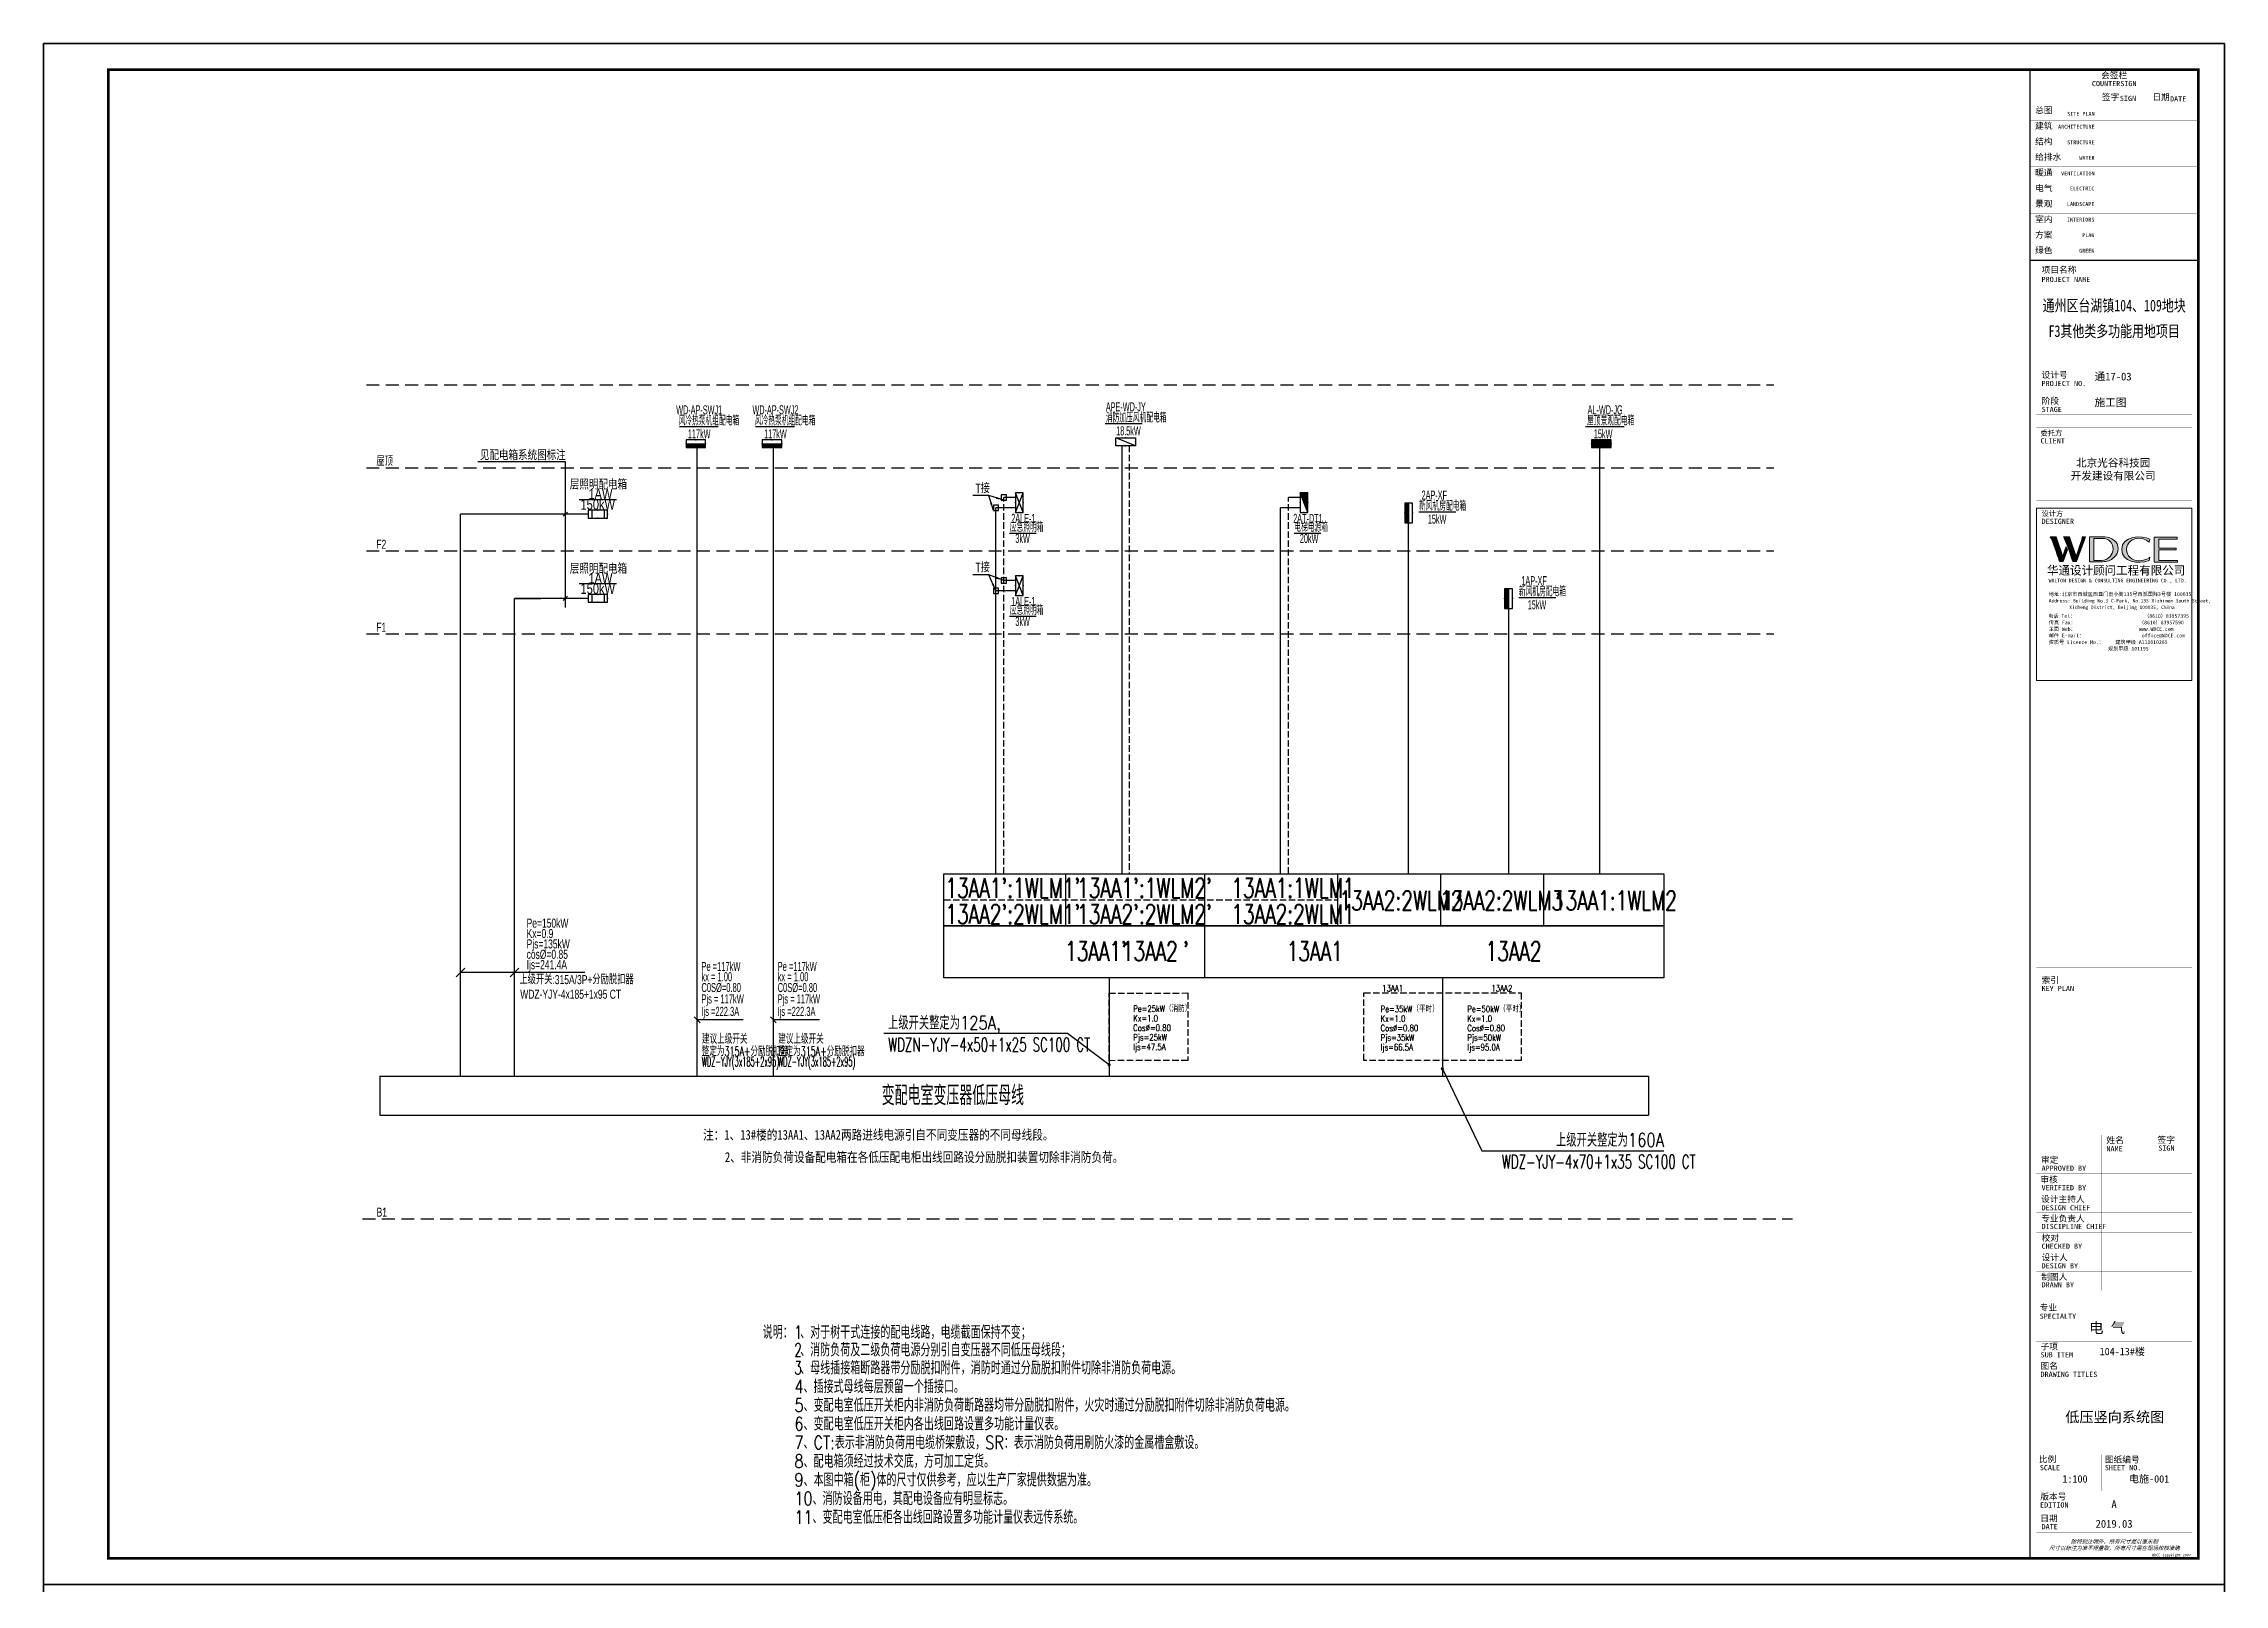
# Model space of a CAD drawing. Extents: x -179932 to 111184, y 127561 to 305761.
# Drawn here: x 27084 to 111184, y 246361 to 305761 of the extents above; entities that cross this region are included whole.
import ezdxf
from ezdxf.enums import TextEntityAlignment as Align

# ---------------------------------------------------------------- set-up
doc = ezdxf.new("R2010")
doc.units = 0
doc.header["$LTSCALE"] = 1000
doc.linetypes.add('20-HIDDEN', pattern=[0.75, 0.5, -0.25])
doc.linetypes.add('DASH', pattern=[0.35, 0.25, -0.1])
doc.layers.get('0').update_dxf_attribs({"linetype": 'CONTINUOUS'})
doc.layers.get('Defpoints').update_dxf_attribs({"linetype": 'CONTINUOUS'})
for name, color, linetype in [('DIM-箱柜', 3, 'CONTINUOUS'), ('EL-1', 4, 'DASH'), ('EL-SYSTEM', 4, 'CONTINUOUS'), ('EL-TEXT', 3, 'CONTINUOUS'), ('ELEC-text', 7, 'CONTINUOUS'), ('EQUIP', 3, 'CONTINUOUS'), ('EQUIP-箱柜', 3, 'CONTINUOUS'), ('SIG_TEXT', 7, 'CONTINUOUS'), ('TEL_LEAD', 3, 'CONTINUOUS'), ('TEL_TEXT', 3, 'CONTINUOUS'), ('TEL_TITLE', 7, 'CONTINUOUS'), ('WIRE-动力', 50, 'CONTINUOUS'), ('WIRE-照明', 1, 'CONTINUOUS'), ('内审意见修改', 2, 'CONTINUOUS'), ('字', 7, 'CONTINUOUS')]:
    doc.layers.add(name, color=color, linetype=linetype)
doc.layers.add('内审要求修改2.10', color=6, linetype='CONTINUOUS', plot=False)
doc.layers.get('内审要求修改2.10').off()
doc.styles.add('_COMPLEX', font='ros.shx', dxfattribs={"width": 0.6, "bigfont": 'jd.shx'})
doc.styles.add('_HZTXT', font='ROS', dxfattribs={"width": 0.8, "bigfont": 'JD'})
doc.styles.add('_TCH_LABEL', font='COMPLEX', dxfattribs={"bigfont": 'GBCBIG'})
doc.styles.add('_TEL_DIM', font='ROMANS2', dxfattribs={"width": 0.8, "height": 3.5, "bigfont": 'HZDF2'})
doc.styles.add('B', font='ros.shx', dxfattribs={"width": 0.8, "bigfont": 'jd.shx'})
doc.styles.add('EL-STANDARD', font='ROMANS2', dxfattribs={"width": 0.9, "bigfont": 'HZDF2'})
doc.styles.add('JD', font='ros.shx', dxfattribs={"width": 0.8, "height": 600, "bigfont": 'hztxt.shx'})
doc.styles.add('华文细黑', font='STXIHEI.TTF')
doc.styles.add('图签信息$0$hwxh', font='STXIHEI.TTF')
doc.styles.add('图签信息$0$华文细黑', font='STXIHEI.TTF', dxfattribs={"height": 10})
doc.styles.add('黑体', font='simhei.ttf', dxfattribs={"width": 0.8})

# ---------------------------------------------------------------- blocks, each defined once
blk = doc.blocks.new('SADF AGF AERG AER GER')
at = {"layer": 'DIM-箱柜'}
blk.add_lwpolyline([(-462150, -1228514), (-378050, -1228514), (-378050, -1287914), (-462150, -1287914)], close=True, dxfattribs=at)
blk = doc.blocks.new('A$C6873132B')
at = {"layer": 'DIM-箱柜'}
blk.add_blockref('SADF AGF AERG AER GER', (378050, 1287914), dxfattribs=at)
blk = doc.blocks.new('*X6')
at = {"color": 0}
for p, q in [((-250, 33), (-83, 200)), ((-250, 68), (-118, 200)), ((-250, 104), (-154, 200)), ((-250, 139), (-189, 200)), ((-250, 174), (-224, 200)), ((-247, 0), (-47, 200)), ((-212, 0), (-12, 200)), ((-177, 0), (23, 200)), ((-141, 0), (59, 200)), ((-106, 0), (94, 200)), ((-71, 0), (129, 200)), ((-35, 0), (165, 200)), ((0, 0), (200, 200)), ((35, 0), (235, 200)), ((71, 0), (250, 179)), ((106, 0), (250, 144)), ((141, 0), (250, 109)), ((177, 0), (250, 73)), ((212, 0), (250, 38)), ((247, 0), (250, 3))]:
    blk.add_line(p, q, dxfattribs=at)
blk = doc.blocks.new('$equip$00001421')
for p, q in [((0.75, 0.6), (-0.75, 0.6)), ((-0.75, 0.6), (-0.75, 0)), ((-0.75, 0), (0.75, 0)), ((0.75, 0), (0.75, 0.6))]:
    blk.add_line(p, q)
at = {"const_width": 0.6}
blk.add_lwpolyline([(-0.75, 0.3), (0.75, 0.3)], dxfattribs=at)
for p in [(-0.75, 0.3), (0, 0.6), (0, 0), (0.75, 0.3)]:
    blk.add_point(p)
at = {"xscale": 0.00300000000061118, "yscale": 0.00300000000061118, "zscale": 0.00300000000061118}
blk.add_blockref('*X6', (0, 0), dxfattribs=at)
at = {"style": '_TCH_LABEL', "flags": 9}
blk.add_attdef('A', (0, 0), '', height=0.00002, dxfattribs=at)
blk = doc.blocks.new('*X4')
at = {"color": 0}
for p, q in [((-250, 33), (-183, 100)), ((-250, 68), (-218, 100)), ((-247, 0), (-147, 100)), ((-212, 0), (-112, 100)), ((-177, 0), (-77, 100)), ((-141, 0), (-41, 100)), ((-106, 0), (-6, 100)), ((-71, 0), (29, 100)), ((-35, 0), (65, 100)), ((0, 0), (100, 100)), ((35, 0), (135, 100)), ((71, 0), (171, 100)), ((106, 0), (206, 100)), ((141, 0), (241, 100)), ((177, 0), (250, 73)), ((212, 0), (250, 38)), ((247, 0), (250, 3))]:
    blk.add_line(p, q, dxfattribs=at)
blk = doc.blocks.new('$equip$00001414')
for p, q in [((0.75, 0.6), (-0.75, 0.6)), ((-0.75, 0.6), (-0.75, 0)), ((-0.75, 0.3), (0.75, 0.3)), ((-0.75, 0), (0.75, 0)), ((0.75, 0), (0.75, 0.6))]:
    blk.add_line(p, q)
at = {"const_width": 0.3}
blk.add_lwpolyline([(-0.75, 0.15), (0.75, 0.15)], dxfattribs=at)
for p in [(-0.75, 0.3), (0, 0.6), (0, 0), (0.75, 0.3)]:
    blk.add_point(p)
at = {"xscale": 0.00300000000061118, "yscale": 0.00300000000061118, "zscale": 0.00300000000061118}
blk.add_blockref('*X4', (0, 0), dxfattribs=at)
at = {"style": '_TCH_LABEL', "flags": 9}
blk.add_attdef('A', (0, 0), '', height=0.00002, dxfattribs=at)
blk = doc.blocks.new('$equip$00001416')
for p, q in [((0.75, 0.6), (-0.75, 0.6)), ((-0.75, 0), (0.75, 0.6)), ((-0.75, 0.6), (-0.75, 0)), ((-0.75, 0), (0.75, 0)), ((0.75, 0), (0.75, 0.6))]:
    blk.add_line(p, q)
for p in [(-0.75, 0.3), (0, 0.6), (0, 0), (0.75, 0.3)]:
    blk.add_point(p)
at = {"style": '_TCH_LABEL', "flags": 9}
blk.add_attdef('A', (0, 0), '', height=0.00002, dxfattribs=at)
blk = doc.blocks.new('$equip$00001424')
for p, q in [((-0.75, 0), (0.75, 0.6)), ((-0.75, 0.6), (0.75, 0)), ((0.75, 0.6), (-0.75, 0.6)), ((-0.75, 0.6), (-0.75, 0)), ((-0.75, 0), (0.75, 0)), ((0.75, 0), (0.75, 0.6))]:
    blk.add_line(p, q)
for p in [(-0.75, 0.3), (0, 0.6), (0, 0), (0.75, 0.3)]:
    blk.add_point(p)
at = {"style": '_TCH_LABEL', "flags": 9}
blk.add_attdef('A', (0, 0), '', height=0.00002, dxfattribs=at)
blk = doc.blocks.new('$equip$00001428')
for p, q in [((0.75, 0.6), (-0.75, 0.6)), ((-0.75, 0.6), (-0.75, 0)), ((-0.75, 0), (0.75, 0)), ((-0.47, 0.6), (-0.47, 0)), ((0.47, 0.6), (0.47, 0)), ((0.75, 0), (0.75, 0.6))]:
    blk.add_line(p, q)
for p in [(-0.75, 0.3), (0, 0.6), (0, 0), (0.75, 0.3)]:
    blk.add_point(p)
at = {"style": '_TCH_LABEL', "flags": 9}
blk.add_attdef('A', (0, 0), '', height=0.00002, dxfattribs=at)
blk = doc.blocks.new('*X63')
at = {"color": 0}
for p, q in [((-247, 0), (-246, 2)), ((-212, 0), (-187, 25)), ((-177, 0), (-128, 49)), ((-141, 0), (-69, 72)), ((-106, 0), (-10, 96)), ((-71, 0), (49, 120)), ((-35, 0), (108, 143)), ((0, 0), (167, 167)), ((35, 0), (226, 190)), ((71, 0), (250, 179)), ((106, 0), (250, 144)), ((141, 0), (250, 109)), ((177, 0), (250, 73)), ((212, 0), (250, 38)), ((247, 0), (250, 3))]:
    blk.add_line(p, q, dxfattribs=at)
blk = doc.blocks.new('$equip$00001425')
for p, q in [((-0.75, 0), (0.75, 0.6)), ((0.75, 0.6), (-0.75, 0.6)), ((-0.75, 0.6), (-0.75, 0)), ((-0.75, 0), (0.75, 0)), ((0.75, 0), (0.75, 0.6))]:
    blk.add_line(p, q)
for p in [(-0.75, 0.3), (0, 0.6), (0, 0), (0.75, 0.3)]:
    blk.add_point(p)
blk.add_solid([(-0.75, 0), (0.75, 0), (0.75, 0.6)])
at = {"xscale": 0.00300000000061118, "yscale": 0.00300000000061118, "zscale": 0.00300000000061118}
blk.add_blockref('*X63', (0, 0), dxfattribs=at)
at = {"style": '_TCH_LABEL', "flags": 9}
blk.add_attdef('A', (0, 0), '', height=0.00002, dxfattribs=at)
blk = doc.blocks.new('图签信息$0$WDCE Copyright200X')
at = {"const_width": 0.016}
blk.add_lwpolyline([(-10.6, 1.26, 1), (-11.4, 1.26, 1)], format="xyb", close=True, dxfattribs=at)
at = {"style": '图签信息$0$华文细黑'}
for s, p in [('WDCE ', (-11.46, 0.5)), ('     Copyright ', (-3.51, 0.5))]:
    blk.add_text(s, height=1, dxfattribs=at).set_placement(p, align=Align.BOTTOM_RIGHT)
blk.add_text('c', height=0.6, dxfattribs=at).set_placement((-11.04, 1.35), align=Align.MIDDLE_CENTER)
blk.add_attdef('200X', text='', height=1, dxfattribs=at).set_placement((-0.45, 0.5), align=Align.BOTTOM_RIGHT)
blk = doc.blocks.new('图签信息$0$logo2')
h = blk.add_hatch(color=7)
h.paths.add_polyline_path([(19.02, -7.36), (15.84, -7.36), (15.84, -3.97), (18.97, -3.97), (18.97, -4.24), (16.46, -4.24), (16.46, -5.45), (18.81, -5.45), (18.81, -5.69), (16.47, -5.69), (16.47, -7.12), (19.02, -7.12)])
edge = h.paths.add_edge_path()
edge.add_spline(control_points=[(15.26, -4.21), (15.26, -4.21), (15.13, -4.65), (15.13, -4.65), (15.13, -4.65), (14.62, -4.1), (13.73, -4.1), (13.04, -4.1), (12.07, -4.54), (12.08, -5.62), (12.08, -6.49), (12.77, -7.16), (13.73, -7.17), (14.66, -7.17), (15.23, -6.68), (15.23, -6.68), (15.23, -6.68), (15.16, -7.11), (15.16, -7.11), (13.63, -7.7), (11.42, -7.29), (11.41, -5.64), (11.4, -3.72), (14.16, -3.66), (15.26, -4.21)], knot_values=[0, 0, 0, 0, 1, 1, 1, 2, 2, 2, 3, 3, 3, 4, 4, 4, 5, 5, 5, 6, 6, 6, 7, 7, 7, 8, 8, 8, 8], degree=3, periodic=0)
edge = h.paths.add_edge_path(flags=16)
edge.add_spline(control_points=[(10.23, -5.57), (10.23, -5.16), (10.12, -4.83), (9.9, -4.58), (9.63, -4.27), (9.23, -4.12), (8.69, -4.12), (8.69, -4.12), (7.64, -4.12), (7.64, -4.12), (7.64, -4.12), (7.64, -7.1), (7.64, -7.1), (7.64, -7.1), (8.66, -7.1), (8.66, -7.1), (9.13, -7.1), (9.52, -6.93), (9.82, -6.6), (10.09, -6.31), (10.23, -5.96), (10.23, -5.57)], knot_values=[0, 0, 0, 0, 1, 1, 1, 2, 2, 2, 3, 3, 3, 4, 4, 4, 5, 5, 5, 6, 6, 6, 7, 7, 7, 7], degree=3, periodic=0)
edge = h.paths.add_edge_path()
edge.add_spline(control_points=[(10.92, -5.51), (10.92, -5.96), (10.72, -6.37), (10.34, -6.72), (9.92, -7.1), (9.41, -7.29), (8.82, -7.29), (8.82, -7.29), (7.03, -7.29), (7.03, -7.29), (7.03, -7.29), (7.03, -3.92), (7.03, -3.92), (7.03, -3.92), (9.1, -3.92), (9.1, -3.92), (9.59, -3.92), (10.01, -4.06), (10.36, -4.34), (10.73, -4.64), (10.92, -5.03), (10.92, -5.51)], knot_values=[0, 0, 0, 0, 1, 1, 1, 2, 2, 2, 3, 3, 3, 4, 4, 4, 5, 5, 5, 6, 6, 6, 7, 7, 7, 7], degree=3, periodic=0)
at = {"lineweight": 0}
blk.add_lwpolyline([(19.02, -7.36), (15.84, -7.36), (15.84, -3.97), (18.97, -3.97), (18.97, -4.24), (16.46, -4.24), (16.46, -5.45), (18.81, -5.45), (18.81, -5.69), (16.47, -5.69), (16.47, -7.12), (19.02, -7.12), (19.02, -7.36)], dxfattribs=at)
for points, knots in [([(10.92, -5.51), (10.92, -5.96), (10.72, -6.37), (10.34, -6.72), (9.92, -7.1), (9.41, -7.29), (8.82, -7.29), (8.82, -7.29), (7.03, -7.29), (7.03, -7.29), (7.03, -7.29), (7.03, -3.92), (7.03, -3.92), (7.03, -3.92), (9.1, -3.92), (9.1, -3.92), (9.59, -3.92), (10.01, -4.06), (10.36, -4.34), (10.73, -4.64), (10.92, -5.03), (10.92, -5.51)], [0, 0, 0, 0, 1, 1, 1, 2, 2, 2, 3, 3, 3, 4, 4, 4, 5, 5, 5, 6, 6, 6, 7, 7, 7, 7]), ([(10.23, -5.57), (10.23, -5.16), (10.12, -4.83), (9.9, -4.58), (9.63, -4.27), (9.23, -4.12), (8.69, -4.12), (8.69, -4.12), (7.64, -4.12), (7.64, -4.12), (7.64, -4.12), (7.64, -7.1), (7.64, -7.1), (7.64, -7.1), (8.66, -7.1), (8.66, -7.1), (9.13, -7.1), (9.52, -6.93), (9.82, -6.6), (10.09, -6.31), (10.23, -5.96), (10.23, -5.57)], [0, 0, 0, 0, 1, 1, 1, 2, 2, 2, 3, 3, 3, 4, 4, 4, 5, 5, 5, 6, 6, 6, 7, 7, 7, 7]), ([(15.26, -4.21), (15.26, -4.21), (15.13, -4.65), (15.13, -4.65), (15.13, -4.65), (14.62, -4.1), (13.73, -4.1), (13.04, -4.1), (12.07, -4.54), (12.08, -5.62), (12.08, -6.49), (12.77, -7.16), (13.73, -7.17), (14.66, -7.17), (15.23, -6.68), (15.23, -6.68), (15.23, -6.68), (15.16, -7.11), (15.16, -7.11), (13.63, -7.7), (11.42, -7.29), (11.41, -5.64), (11.4, -3.72), (14.16, -3.66), (15.26, -4.21)], [0, 0, 0, 0, 1, 1, 1, 2, 2, 2, 3, 3, 3, 4, 4, 4, 5, 5, 5, 6, 6, 6, 7, 7, 7, 8, 8, 8, 8])]:
    blk.add_open_spline(points, degree=3, knots=knots, dxfattribs=at)
blk = doc.blocks.new('图签信息$0$logo1')
h = blk.add_hatch(color=8)
edge = h.paths.add_edge_path()
edge.add_spline(control_points=[(3.86, -5.21), (3.63, -5.88), (3.39, -6.56), (3.39, -6.56), (3.39, -6.56), (2.5, -3.91), (2.5, -3.91), (2.5, -3.91), (1.8, -3.91), (1.69, -3.91), (2.02, -4.39), (2.95, -7.27), (2.95, -7.27), (2.95, -7.27), (3.44, -7.27), (3.44, -7.27), (3.44, -7.27), (4.03, -5.66), (4.03, -5.66), (4.03, -5.66), (3.86, -5.21), (3.86, -5.21)], knot_values=[0, 0, 0, 0, 1, 1, 1, 2, 2, 2, 3, 3, 3, 4, 4, 4, 5, 5, 5, 6, 6, 6, 7, 7, 7, 7], degree=3, periodic=0)
h = blk.add_hatch(color=7)
edge = h.paths.add_edge_path()
edge.add_spline(control_points=[(6.04, -3.91), (6.09, -4.1), (5.2, -6.56), (5.2, -6.56), (5.2, -6.56), (4.3, -3.91), (4.3, -3.91), (4.3, -3.91), (3.6, -3.91), (3.49, -3.91), (3.82, -4.39), (4.75, -7.27), (4.75, -7.27), (4.75, -7.27), (5.24, -7.27), (5.24, -7.27), (5.24, -7.27), (6.33, -4.3), (6.33, -4.3), (6.33, -4.3), (6.48, -3.91), (6.48, -3.91), (6.48, -3.91), (6.21, -3.91), (6.04, -3.91)], knot_values=[0, 0, 0, 0, 1, 1, 1, 2, 2, 2, 3, 3, 3, 4, 4, 4, 5, 5, 5, 6, 6, 6, 7, 7, 7, 8, 8, 8, 8], degree=3, periodic=0)
at = {"color": 8, "lineweight": 0}
blk.add_open_spline([(3.86, -5.21), (3.63, -5.88), (3.39, -6.56), (3.39, -6.56), (3.39, -6.56), (2.5, -3.91), (2.5, -3.91), (2.5, -3.91), (1.8, -3.91), (1.69, -3.91), (2.02, -4.39), (2.95, -7.27), (2.95, -7.27), (2.95, -7.27), (3.44, -7.27), (3.44, -7.27), (3.44, -7.27), (4.03, -5.66), (4.03, -5.66), (4.03, -5.66), (3.86, -5.21), (3.86, -5.21)], degree=3, knots=[0, 0, 0, 0, 1, 1, 1, 2, 2, 2, 3, 3, 3, 4, 4, 4, 5, 5, 5, 6, 6, 6, 7, 7, 7, 7], dxfattribs=at)
at = {"lineweight": 0}
blk.add_open_spline([(6.04, -3.91), (6.09, -4.1), (5.2, -6.56), (5.2, -6.56), (5.2, -6.56), (4.3, -3.91), (4.3, -3.91), (4.3, -3.91), (3.6, -3.91), (3.49, -3.91), (3.82, -4.39), (4.75, -7.27), (4.75, -7.27), (4.75, -7.27), (5.24, -7.27), (5.24, -7.27), (5.24, -7.27), (6.33, -4.3), (6.33, -4.3), (6.33, -4.3), (6.48, -3.91), (6.48, -3.91), (6.48, -3.91), (6.21, -3.91), (6.04, -3.91)], degree=3, knots=[0, 0, 0, 0, 1, 1, 1, 2, 2, 2, 3, 3, 3, 4, 4, 4, 5, 5, 5, 6, 6, 6, 7, 7, 7, 8, 8, 8, 8], dxfattribs=at)
blk.add_blockref('图签信息$0$logo2', (0, 0))
blk = doc.blocks.new('图签信息$0$时间-logo')
at = {"layer": 'Defpoints', "lineweight": 0}
blk.add_lwpolyline([(0, -23.46), (-21.17, -23.46), (-21.17, 0), (0, 0), (0, -23.46)], dxfattribs=at)
blk.add_blockref('图签信息$0$logo1', (-20.97, 0))
at = {"style": '图签信息$0$hwxh'}
for s, height, p in [('华通设计顾问工程有限公司 ', 1.15, (-19.73, -9.05)), ('WALTON DESIGN & CONSULTING ENGINEERING CO., LTD.', 0.5, (-19.5, -10.1)), ('地址:北京市西城区西直门南小街135号西派国际3号楼 100035', 0.5, (-19.48, -11.94)), ('电话 Tel：                        （8610）83957395 ', 0.5, (-19.56, -14.91)), ('Address: Building No.3 C-Park, No.135 Xizhimen South Street, ', 0.47, (-19.48, -12.83)), ('Xicheng District, Beijing 100035, China ', 0.47, (-16.69, -13.72)), ('传真 Fax：                      （8610）83957590 ', 0.5, (-19.48, -15.8)), ('主页 Web：                      www.WDCE.com ', 0.5, (-19.48, -16.69)), ('邮件 E-mail：                    office@WDCE.com ', 0.5, (-19.48, -17.58)), ('资质号 Licence No.：    建筑甲级 A111010265 ', 0.5, (-19.48, -18.47)), ('   规划甲级 101195', 0.5, (-12.6, -19.36))]:
    blk.add_text(s, height=height, dxfattribs=at).set_placement(p)
blk = doc.blocks.new('图签信息')
at = {"const_width": 0.5}
for points in [[(-65, 574), (-65, 500.5), (0, 500.5), (0, 574)], [(-65, 0), (0, 0), (0, 500.5), (-65, 500.5)]]:
    blk.add_lwpolyline(points, close=True, dxfattribs=at)
at = {"const_width": 0.05}
for points in [[(-65, 566.5), (0, 566.5)], [(-39.14, 566.5), (-39.14, 500.5)], [(-19.1, 566.5), (-19.1, 500.5)], [(-65, 560.5), (0, 560.5)], [(-65, 554.5), (0, 554.5)], [(-65, 548.5), (0, 548.5)], [(-65, 542.5), (0, 542.5)], [(-65, 536.5), (0, 536.5)], [(-65, 530.5), (0, 530.5)], [(-65, 524.5), (0, 524.5)], [(-65, 518.5), (0, 518.5)], [(-65, 512.5), (0, 512.5)], [(-65, 512.5), (0, 512.5)], [(-65, 506.5), (0, 506.5)], [(-65, 500.5), (0, 500.5)], [(-62.5, 450.87), (-2.5, 450.87)], [(-62.5, 440.87), (-2.5, 440.87)], [(-2.5, 407.85), (-2.5, 436.12), (-62.5, 436.12), (-62.5, 407.85)], [(-62.5, 407.85), (-2.5, 407.85)], [(-62.5, 404.92), (-62.5, 227.83)], [(-62.5, 404.92), (-2.5, 404.92)], [(-62.5, 227.83), (-2.5, 227.83), (-2.5, 404.92)], [(-57.5, 338.36), (-7.5, 338.36)], [(-57.5, 288.83), (-7.5, 288.83)], [(-62.5, 227.83), (-2.5, 227.83)], [(-57.5, 234.85), (-7.5, 234.85)], [(-62.5, 217.74), (-2.5, 217.74)], [(-62.5, 103.26), (-2.5, 103.26), (-2.5, 163.26), (-62.5, 163.26), (-62.5, 103.26)], [(-37.5, 163.26), (-37.5, 103.26)], [(-20, 163.26), (-20, 103.26)], [(-62.5, 155.76), (-2.5, 155.76)], [(-62.5, 148.26), (-2.5, 148.26)], [(-62.5, 140.76), (-2.5, 140.76)], [(-62.5, 133.26), (-2.5, 133.26)], [(-62.5, 125.76), (-2.5, 125.76)], [(-62.5, 118.26), (-2.5, 118.26)], [(-62.5, 110.76), (-2.5, 110.76)], [(-62.5, 98.5), (-2.5, 98.5), (-2.5, 10), (-62.5, 10), (-62.5, 98.5)], [(-62.5, 83.5), (-2.5, 83.5)], [(-62.5, 76), (-2.5, 76)], [(-62.5, 40), (-2.5, 40)], [(-37.5, 40), (-37.5, 26)], [(-62.5, 26), (-2.5, 26)], [(-62.5, 18), (-2.5, 18)]]:
    blk.add_lwpolyline(points, dxfattribs=at)
at = {"ltscale": 0.001, "xscale": 2.834689937531525, "yscale": 2.834689937531525, "zscale": 2.834689937531525}
blk.add_blockref('图签信息$0$时间-logo', (-2.5, 404.92), dxfattribs=at)
blk.add_blockref('图签信息$0$WDCE Copyright200X', (-2.5, 0)).add_auto_attribs({'200X': '2007'})
at = {"style": '图签信息$0$华文细黑'}
for s, height, p in [('会签栏', 2.4, (-32.5, 573)), ('COUNTERSIGN', 2, (-32.5, 569.6))]:
    blk.add_text(s, height=height, dxfattribs=at).set_placement(p, align=Align.TOP_CENTER)
for s, height, p in [('签字', 2.4, (-37.22, 564.63)), ('SIGN', 2, (-30.32, 563.88)), ('日期', 2.4, (-17.79, 564.58)), ('DATE', 2, (-10.96, 563.7)), ('总图', 2.4, (-63, 559.5)), ('结构', 2.4, (-63, 547.5)), ('建筑', 2.4, (-63, 553.5)), ('给排水', 2.4, (-63, 541.5)), ('暖通', 2.4, (-63, 535.5)), ('电气', 2.4, (-63, 529.5)), ('景观', 2.4, (-63, 523.5)), ('室内', 2.4, (-63, 517.5)), ('绿色', 2.4, (-63, 505.5)), ('方案', 2.4, (-63, 511.5)), ('项目名称', 2.4, (-60.5, 498)), ('PROJECT NAME', 2, (-60.5, 494.08)), ('设计号', 2.4, (-60.54, 457.48)), ('PROJECT NO.', 2, (-60.5, 453.97)), ('阶段', 2.4, (-60.5, 447.47)), ('STAGE', 2, (-60.5, 443.97)), ('委托方', 2, (-60.9, 434.86)), ('CLIENT', 2, (-60.9, 431.86)), ('设计方', 2, (-60.5, 403.83)), ('DESIGNER', 2, (-60.5, 400.83)), ('KEY PLAN', 2, (-60.5, 220.74)), ('索引', 2.4, (-60.5, 224.14)), ('姓名', 2.4, (-35.5, 162.47)), ('签字', 2.4, (-15.81, 162.57)), ('审定', 2.4, (-60.73, 154.81)), ('APPROVED BY', 2, (-60.5, 151.44)), ('NAME', 2, (-35.5, 158.96)), ('SIGN', 2, (-15.5, 159.2)), ('审核', 2.4, (-60.95, 147.29)), ('VERIFIED BY', 2, (-60.5, 143.91)), ('设计主持人', 2.4, (-60.68, 139.76)), ('DESIGN CHIEF', 2, (-60.5, 136.19)), ('专业负责人', 2.4, (-60.67, 132.26)), ('DISCIPLINE CHIEF', 2, (-60.5, 128.98)), ('校对', 2.4, (-60.5, 124.76)), ('CHECKED BY', 2, (-60.5, 121.37)), ('制图人', 2.4, (-60.61, 109.76)), ('设计人', 2.4, (-60.5, 117.26)), ('DESIGN BY', 2, (-60.5, 113.83)), ('DRAWN BY', 2, (-60.5, 106.5)), ('SPECIALTY', 2, (-61.23, 94.38)), ('专业', 2.4, (-61.23, 97.93)), ('SUB ITEM', 2, (-60.88, 79.5)), ('子项', 2.4, (-60.88, 82.92)), ('图名', 2.4, (-60.91, 75.41)), ('DRAWING TITLES', 2, (-60.91, 72)), ('比例', 2.4, (-61.56, 39.42)), ('SCALE', 2, (-61.19, 36)), ('SHEET NO.', 2, (-36.1, 36)), ('图纸编号', 2.4, (-36.1, 39.32)), ('版本号', 2.4, (-61, 25.03)), ('EDITION', 2, (-61.06, 21.61)), ('日期', 2.4, (-61, 16.68)), ('DATE', 2, (-60.5, 13.26))]:
    blk.add_text(s, height=height, dxfattribs=at).set_placement(p, align=Align.TOP_LEFT)
for s, p in [('SITE PLAN', (-40.06, 557.7)), ('ARCHITECTURE', (-40.06, 552.7)), ('STRUCTURE', (-40.06, 546.7)), ('WATER', (-40.06, 540.7)), ('VENTILATION', (-40.06, 534.7)), ('LANDSCAPE', (-40.14, 522.89)), ('ELECTRIC', (-40.14, 528.89)), ('INTERIORS', (-40.14, 516.89)), ('GREEN', (-40.14, 504.89)), ('PLAN', (-40.14, 510.89))]:
    blk.add_text(s, height=1.5, dxfattribs=at).set_placement(p, align=Align.TOP_RIGHT)
at = {"color": 4, "style": '图签信息$0$华文细黑', "width": 0.75}
for s, p in [('通州区台湖镇104、109地块', (-32.5, 480.78)), ('F3其他类多功能用地项目', (-32.5, 470.91))]:
    blk.add_text(s, height=4.5, dxfattribs=at).set_placement(p, align=Align.CENTER)
at = {"color": 4, "style": '图签信息$0$华文细黑'}
for s, p in [('A', (-32.53, 19.4)), ('2019.03', (-32.53, 11.84))]:
    blk.add_text(s, height=3, dxfattribs=at).set_placement(p, align=Align.CENTER)
at = {"style": '图签信息$0$华文细黑', "oblique": 20}
for s, p in [('尺寸以标注为准不得量取，所有尺寸需在现场校核准确', (-32.5, 4)), ('除特别注明外，所有尺寸是以毫米制', (-32.5, 6.5))]:
    blk.add_text(s, height=1.5, dxfattribs=at).set_placement(p, align=Align.MIDDLE_CENTER)
at = {"color": 4, "ltscale": 0.001, "char_height": 3, "width": 58.4895, "style": '图签信息$0$华文细黑'}
for s, insert, attachment_point in [('通17-03', (-40.06, 455.51), 4), ('施工图', (-40.06, 445.51), 4), ('北京光谷科技园\\P开发建设有限公司', (-32.9, 419.71), 5)]:
    blk.add_mtext(s, dxfattribs=dict(at, insert=insert, attachment_point=attachment_point))
blk = doc.blocks.new('图签-A1')
at = {"color": 2}
blk.add_blockref('图签信息', (0, 0), dxfattribs=at)

msp = doc.modelspace()

# ---------------------------------------------------------------- linework, layer by layer
at = {"color": 8, "linetype": '20-HIDDEN'}
for p, q in [((39530, 292611), (93815, 292611)), ((39530, 289411), (93815, 289411)), ((39530, 286210), (93815, 286210)), ((39530, 283010), (93815, 283010)), ((39380, 260459), (94524, 260459))]:
    msp.add_line(p, q, dxfattribs=at)
at = {"color": 0}
for p, q in [((47206, 289641), (43825, 289641)), ((47206, 284020), (47206, 289641)), ((47124, 287539), (47288, 287703)), ((47124, 284292), (47288, 284456)), ((42993, 269784), (43322, 270112)), ((45082, 269784), (45410, 270112))]:
    msp.add_line(p, q, dxfattribs=at)
at = {"ltscale": 100}
for p, q in [((66493, 273758), (66493, 271753)), ((71850, 273758), (71850, 269748)), ((76980, 273758), (76980, 271753)), ((80950, 273758), (80950, 271753)), ((84920, 273758), (84920, 271753)), ((68173, 269748), (68173, 265953)), ((81026, 269748), (81026, 265953)), ((40052, 265953), (88972, 265953)), ((40052, 265953), (40052, 264453)), ((88972, 265953), (88972, 264453)), ((40052, 264453), (88972, 264453))]:
    msp.add_line(p, q, dxfattribs=at)
for points in [[(61804, 273758), (89566, 273758), (89566, 271753), (61804, 271753)], [(61804, 271753), (89571, 271753), (89571, 269748), (61804, 269748)]]:
    msp.add_lwpolyline(points, close=True, dxfattribs=at)
at = {"layer": 'EL-1'}
msp.add_line((61804, 272755), (76980, 272755), dxfattribs=at)
msp.add_lwpolyline([(68173, 269149), (71207, 269160), (71207, 266563), (68173, 266551)], close=True, dxfattribs=at)
at = {"layer": 'EL-1', "elevation": 0}
msp.add_lwpolyline([(78001, 269160), (84061, 269160), (84061, 266563), (78001, 266563)], close=True, dxfattribs=at)
at = {"layer": 'EL-SYSTEM'}
for p, q in [((52286, 265953), (52286, 290185)), ((55226, 265953), (55226, 290185)), ((68669, 290259), (68669, 273758)), ((87104, 273758), (87105, 290185)), ((63810, 273758), (63810, 287865)), ((64562, 287865), (63810, 287865)), ((64562, 288265), (64112, 288265)), ((75536, 287861), (74783, 287861)), ((74783, 273758), (74783, 287861)), ((75536, 288261), (75086, 288261)), ((79726, 273758), (79726, 287666)), ((64562, 284664), (63810, 284664)), ((64562, 285064), (64112, 285064)), ((83576, 283989), (83576, 273758))]:
    msp.add_line(p, q, dxfattribs=at)
at = {"layer": 'EL-TEXT', "color": 0}
for p, q in [((52400, 268005), (52172, 268247)), ((54062, 268126), (52286, 268126)), ((55340, 268005), (55112, 268247)), ((57002, 268126), (55226, 268126))]:
    msp.add_line(p, q, dxfattribs=at)
at = {"layer": 'ELEC-text'}
for p, q in [((47740, 288192), (49178, 288192)), ((47740, 284945), (49178, 284945))]:
    msp.add_line(p, q, dxfattribs=at)
at = {"layer": 'ELEC-text', "elevation": 0}
msp.add_lwpolyline([(47958, 269948), (43158, 269948)], dxfattribs=at)
at = {"layer": 'EQUIP', "elevation": 0}
for points in [[(63710, 287765), (63910, 287765), (63910, 287965), (63710, 287965)], [(64012, 288165), (64212, 288165), (64212, 288365), (64012, 288365)], [(64012, 284964), (64212, 284964), (64212, 285164), (64012, 285164)], [(63710, 284564), (63910, 284564), (63910, 284764), (63710, 284764)]]:
    msp.add_lwpolyline(points, close=True, dxfattribs=at)
at = {"layer": 'TEL_LEAD'}
for p, q in [((63530, 288334), (62922, 288334)), ((63710, 287765), (63530, 288334)), ((63710, 287765), (63530, 288334)), ((64112, 288165), (63530, 288334)), ((63530, 285283), (62922, 285283)), ((63810, 284664), (63530, 285283)), ((63810, 284664), (63530, 285283)), ((64112, 285064), (63530, 285283)), ((66570, 267593), (59493, 267593)), ((68173, 266392), (66570, 267593)), ((81026, 266240), (82551, 263075)), ((82551, 263075), (89568, 263075))]:
    msp.add_line(p, q, dxfattribs=at)
for points in [[(63710, 287765, 0, 80, 0), (63619, 288051, 0, 0, 0)], [(63710, 287765, 0, 80, 0), (63619, 288051, 0, 0, 0)], [(64112, 288165, 0, 80, 0), (63824, 288249, 0, 0, 0)], [(64112, 285064, 0, 80, 0), (63831, 285170, 0, 0, 0)], [(63810, 284664, 0, 80, 0), (63686, 284938, 0, 0, 0)], [(63810, 284664, 0, 80, 0), (63686, 284938, 0, 0, 0)]]:
    msp.add_lwpolyline(points, format="xyseb", dxfattribs=at)
at = {"layer": 'TEL_LEAD', "const_width": 60}
for points in [[(68197, 266374, 1), (68149, 266410, 1)], [(81013, 266267, 1), (81039, 266213, 1)]]:
    msp.add_lwpolyline(points, format="xyb", close=True, dxfattribs=at)
at = {"layer": 'TEL_TEXT', "color": 7}
for p, q in [((53096, 290993), (51602, 290993)), ((56036, 290993), (54541, 290993)), ((69444, 291107), (68024, 291107)), ((88034, 290993), (86540, 290993)), ((80121, 287707), (81548, 287707)), ((64333, 286889), (65366, 286889)), ((75307, 286889), (76340, 286889)), ((83970, 284405), (85398, 284405)), ((64333, 283689), (65366, 283689))]:
    msp.add_line(p, q, dxfattribs=at)
at = {"layer": 'TEL_TITLE'}
for points in [[(27084, 246361), (111184, 246361), (111184, 305761), (27084, 305761)], [(27084, 186961), (111184, 186961), (111184, 246361), (27084, 246361)]]:
    msp.add_lwpolyline(points, close=True, dxfattribs=at)
at = {"layer": 'TEL_TITLE', "const_width": 100}
msp.add_lwpolyline([(29584, 247361), (110184, 247361), (110184, 304761), (29584, 304761)], close=True, dxfattribs=at)
at = {"layer": 'WIRE-动力'}
for p, q in [((48086, 287621), (43158, 287621)), ((43158, 271393), (43158, 287621)), ((48086, 284374), (45246, 284374)), ((45246, 271393), (45246, 284374)), ((45246, 284374), (46263, 284374)), ((43158, 265953), (43158, 271393)), ((45246, 265953), (45246, 271393))]:
    msp.add_line(p, q, dxfattribs=at)
at = {"layer": 'WIRE-照明', "linetype": 'DASH'}
for p, q in [((68952, 290259), (68952, 273758)), ((64112, 273758), (64112, 288265)), ((75086, 273758), (75086, 288261))]:
    msp.add_line(p, q, dxfattribs=at)

# ---------------------------------------------------------------- block references
at = {"linetype": 'ByBlock', "xscale": 100, "yscale": 100, "zscale": 100}
msp.add_blockref('图签-A1', (110184, 247361), dxfattribs=at)
at = {"layer": 'DIM-箱柜'}
msp.add_blockref('SADF AGF AERG AER GER', (489234, 1534275), dxfattribs=at)
at = {"layer": 'EQUIP-箱柜', "yscale": 500}
for name, p, xscale, zscale in [('$equip$00001414', (52233, 290185), 500, 500), ('$equip$00001414', (55173, 290185), 500, 500), ('$equip$00001416', (68811, 290259), -500, 650), ('$equip$00001421', (87158, 290185), 500, 500), ('$equip$00001428', (48461, 287471), 500, 500), ('$equip$00001428', (48461, 284224), 500, 500)]:
    msp.add_blockref(name, p, dxfattribs=dict(at, xscale=xscale, zscale=zscale))
at = {"layer": 'EQUIP-箱柜', "ltscale": 100, "xscale": 500, "yscale": 500, "zscale": 500, "rotation": 90}
for p in [(64862, 288065), (64862, 284865)]:
    msp.add_blockref('$equip$00001424', p, dxfattribs=at)
at = {"layer": 'EQUIP-箱柜', "xscale": 500, "yscale": 500}
for name, p, zscale, rotation in [('$equip$00001425', (75836, 288065), 500, 90), ('$equip$00001414', (79576, 287666), 650, 270), ('$equip$00001414', (83426, 284364), 650, 270)]:
    msp.add_blockref(name, p, dxfattribs=dict(at, zscale=zscale, rotation=rotation))
at = {"layer": '内审要求修改2.10'}
for p in [(111184, 246361), (111184, 186961)]:
    msp.add_blockref('A$C6873132B', p, dxfattribs=at)

# ---------------------------------------------------------------- texts
at = {"ltscale": 100, "style": 'EL-STANDARD', "width": 0.7}
for s, p in [("13AA1':1WLM1'         ", (61861, 272831)), ("13AA1':1WLM2'         ", (66938, 272831)), ('13AA1:1WLM1         ', (72887, 272831)), ("13AA2':2WLM1'         ", (61861, 271825)), ("13AA2':2WLM2'         ", (66938, 271825)), ('13AA2:2WLM1         ', (72887, 271825)), ('13AA2:2WLM2', (77058, 272349)), ('13AA2:2WLM3', (80934, 272349)), ('13AA1:1WLM2', (85322, 272349)), ("13AA1'     '    ", (66474, 270395)), ('13AA2         ', (68663, 270395)), ('13AA1         ', (75019, 270395)), ('13AA2         ', (82691, 270395)), ('变配电室变压器低压母线', (59406, 264836))]:
    msp.add_text(s, height=750, dxfattribs=at).set_placement(p)
at = {"layer": 'EL-TEXT', "color": 0, "style": 'EL-STANDARD', "width": 0.6}
for p in [(52319, 267203, 0), (55259, 267203, 0)]:
    msp.add_text(' 建议上级开关', height=375, dxfattribs=at).set_placement(p)
at = {"layer": 'ELEC-text', "style": '_HZTXT', "width": 0.8}
msp.add_text('见配电箱系统图标注', height=400, dxfattribs=at).set_placement((43907, 289700))
for s, p in [('层照明配电箱', (48480, 288770)), ('1AW', (48557, 288397)), ('150kW', (48454, 287994)), ('层照明配电箱', (48480, 285523)), ('1AW', (48557, 285150)), ('150kW', (48454, 284747))]:
    msp.add_text(s, height=400, dxfattribs=at).set_placement(p, align=Align.MIDDLE_CENTER)
at = {"layer": 'SIG_TEXT', "style": '_TEL_DIM', "width": 0.8}
for s, p in [('13AA1', (78708, 269221)), ('13AA2', (82917, 269221)), ('Pe=25kW（消防）', (69103, 268431)), ('Kx=1.0', (69103, 268064)), ('Pe=35kW（平时）', (78643, 268419)), ('Kx=1.0', (78643, 268052)), ('Pe=50kW（平时）', (81988, 268419)), ('Kx=1.0', (81988, 268051)), ('Cos%%C=0.80', (69103, 267696)), ('Pjs=25kW', (69103, 267329)), ('Cos%%C=0.80', (78643, 267684)), ('Pjs=35kW', (78643, 267317)), ('Cos%%C=0.80', (81988, 267684)), ('Pjs=50kW', (81988, 267316)), ('Ijs=47.5A', (69103, 266961)), ('Ijs=66.5A', (78643, 266949)), ('Ijs=95.0A', (81988, 266949))]:
    msp.add_text(s, height=245, dxfattribs=at).set_placement(p)
at = {"layer": 'TEL_LEAD', "color": 7, "style": '_TEL_DIM'}
for s, height, width, p in [('T接', 347.2, 0.8, (63027, 288434)), ('T接', 347.2, 0.8, (63027, 285383)), ('上级开关整定为125A,', 520.87, 0.8, (59650, 267750)), ('WDZN-YJY-4x50+1x25 SC100 CT', 525, 0.64, (59650, 266910)), ('上级开关整定为160A', 520.87, 0.8, (85410, 263233)), ('WDZ-YJY-4x70+1x35 SC100 CT', 525, 0.64, (83316, 262393))]:
    msp.add_text(s, height=height, dxfattribs=dict(at, width=width)).set_placement(p)
at = {"layer": 'TEL_TEXT', "color": 7, "style": 'JD', "width": 0.55}
for s, p in [('APE-WD-JY', (68819, 291757)), ('WD-AP-SWJ1', (52366, 291643)), ('WD-AP-SWJ2', (55306, 291643)), ('AL-WD-JG', (87304, 291643)), ('2AP-XF', (80715, 288356)), ('2ALE-1', (64869, 287458)), ('2AT-DT1', (75842, 287458)), ('1AP-XF', (84564, 285055)), ('1ALE-1', (64869, 284258))]:
    msp.add_text(s, height=350, dxfattribs=at).set_placement(p, align=Align.MIDDLE_CENTER)
for s, p in [('风冷热泵机组配电箱', (51570, 291043)), ('风冷热泵机组配电箱', (54510, 291043)), ('消防加压风机配电箱', (68049, 291157)), ('18.5kW', (68446, 290656)), ('屋顶景观配电箱', (86608, 291043)), ('117kW', (51932, 290542)), ('117kW', (54871, 290542)), ('15kW', (86870, 290542)), ('新风机房配电箱', (80125, 287757)), ('15kW', (80467, 287256)), ('应急照明箱', (64343, 286939)), ('3kW', (64558, 286511)), ('电梯电源箱', (75317, 286939)), ('20kW', (75531, 286511)), ('新风机房配电箱', (83974, 284455)), ('15kW', (84317, 283954)), ('应急照明箱', (64343, 283739)), ('3kW', (64558, 283311))]:
    msp.add_text(s, height=350, dxfattribs=at).set_placement(p)
at = {"layer": 'TEL_TEXT', "linetype": 'Continuous', "style": 'B', "oblique": 0.7, "width": 0.7}
for s, p in [('屋顶', (39913, 289485)), ('F2', (39913, 286284)), ('F1', (39913, 283084)), ('B1', (39924, 260533))]:
    msp.add_text(s, height=350, dxfattribs=at).set_placement(p)
at = {"layer": 'TEL_TEXT', "ltscale": 2, "style": '_COMPLEX'}
for s, width, p in [('Pe=150kW', 0.7, (45711, 271678)), ('cos%%C=0.85', 0.7, (45711, 270478)), ('Kx=0.9', 0.7, (45711, 271278)), ('Pjs=135kW', 0.7, (45711, 270878)), ('Ijs=241.4A', 0.7, (45711, 270078)), ('kx = 1.00', 0.6, (52452, 269613)), ('Pe =117kW', 0.6, (52452, 270010)), ('kx = 1.00', 0.6, (55392, 269613)), ('Pe =117kW', 0.6, (55392, 270010)), ('上级开关:315A/3P+分励脱扣器', 0.7, (45433, 269501)), ('C0S%%C=0.80', 0.6, (52452, 269196)), ('Pjs = 117kW', 0.6, (52452, 268757)), ('C0S%%C=0.80', 0.6, (55392, 269196)), ('Pjs = 117kW', 0.6, (55392, 268757)), ('Ijs =222.3A', 0.6, (52452, 268276)), ('Ijs =222.3A', 0.6, (55392, 268276))]:
    msp.add_text(s, height=350, dxfattribs=dict(at, width=width)).set_placement(p)
at = {"layer": 'TEL_TEXT', "color": 2, "ltscale": 2, "style": '_COMPLEX', "width": 0.7}
msp.add_text('WDZ-YJY-4x185+1x95 CT', height=350, dxfattribs=at).set_placement((45465, 268938))
at = {"layer": 'TEL_TEXT'}
for s, height, style, width, p in [('注：1、13#楼的13AA1、13AA2两路进线电源引自不同变压器的不同母线段。', 375.53, '黑体', 0.8, (52514, 263505)), ('2、非消防负荷设备配电箱在各低压配电柜出线回路设分励脱扣装置切除非消防负荷。', 375.53, '黑体', 0.8, (53357, 262647)), ('说明：', 509, '_TEL_DIM', 0.8, (54815, 255828)), ('1', 513, '_TEL_DIM', 0.64, (56040, 255828)), ('、对于树干式连接的配电线路，电缆截面保持不变；', 508.96, '_TEL_DIM', 0.8, (56259, 255828)), ('2', 513, '_TEL_DIM', 0.64, (56040, 255147)), ('3', 513, '_TEL_DIM', 0.64, (56040, 254452)), ('、母线插接箱断路器带分励脱扣附件，消防时通过分励脱扣附件切除非消防负荷电源。', 508.96, '_TEL_DIM', 0.8, (56259, 254452)), ('4、插接式母线每层预留一个插接口。', 508.96, '_TEL_DIM', 0.8, (56040, 253733)), ('5、变配电室低压开关柜内非消防负荷断路器均带分励脱扣附件，火灾时通过分励脱扣附件切除非消防负荷电源。', 508.96, '_TEL_DIM', 0.8, (56040, 253014)), ('6、变配电室低压开关柜内各出线回路设置多功能计量仪表。', 508.96, '_TEL_DIM', 0.8, (56040, 252294)), ('7、CT:表示非消防负荷用电缆桥架敷设，SR：表示消防负荷用刷防火漆的金属槽盒敷设。', 508.96, '_TEL_DIM', 0.8, (56040, 251575)), ('8、配电箱须经过技术交底，方可加工定货。', 508.96, '_TEL_DIM', 0.8, (56040, 250855)), ('9、本图中箱(柜)体的尺寸仅供参考，应以生产厂家提供数据为准。', 508.96, '_TEL_DIM', 0.8, (56040, 250136)), ('10、消防设备用电，其配电设备应有明显标志。', 508.96, '_TEL_DIM', 0.8, (56040, 249416))]:
    msp.add_text(s, height=height, dxfattribs=dict(at, style=style, width=width)).set_placement(p)
at = {"layer": '内审意见修改', "color": 2, "style": 'EL-STANDARD'}
for s, width, p in [('整定为315A+分励脱扣器', 0.6, (52462, 266726, 0)), ('WDZ-YJY(3x185+2x95)', 0.5, (52470, 266329, 0)), ('整定为315A+分励脱扣器', 0.6, (55402, 266726, 0)), ('WDZ-YJY(3x185+2x95)', 0.5, (55410, 266329, 0))]:
    msp.add_text(s, height=375, dxfattribs=dict(at, width=width)).set_placement(p)
at = {"layer": '内审意见修改', "color": 6, "style": '_TEL_DIM', "width": 0.8}
msp.add_text('、消防负荷及二级负荷电源分别引自变压器不同低压母线段；', height=508.96, dxfattribs=at).set_placement((56259, 255147))
at = {"layer": '内审意见修改', "style": '华文细黑'}
msp.add_text('104-13#楼', height=285.4, dxfattribs=at).set_placement((106373, 255195))
at = {"layer": '内审意见修改', "style": '_TEL_DIM', "width": 0.8}
msp.add_text('11、变配电室低压柜各出线回路设置多功能计量仪表远传系统。', height=508.96, dxfattribs=at).set_placement((56040, 248697))
at = {"layer": '字', "style": '华文细黑'}
for s, height, p in [('电 气', 407.8, (105967, 256050)), ('1:100', 285.4, (104937, 250284)), ('电施-001', 285.4, (107502, 250284))]:
    msp.add_text(s, height=height, dxfattribs=at).set_placement(p)
at = {"layer": '字', "insert": (106958, 252791), "char_height": 400, "width": 78154.16, "attachment_point": 5, "style": '华文细黑'}
msp.add_mtext('低压竖向系统图', dxfattribs=at)

doc.saveas('drawing.dxf')
